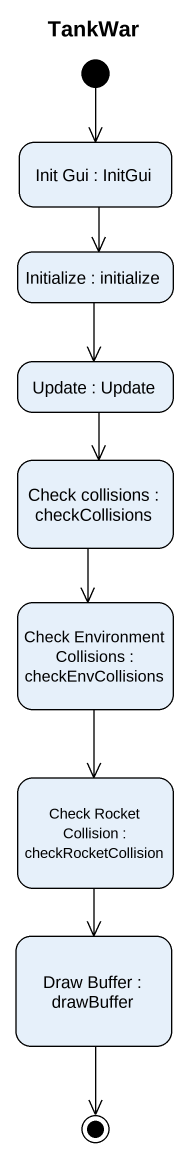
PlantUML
@startuml
title TankWar
hide empty description
state "Init Gui : InitGui" as Init_Gui
state "Initialize : initialize" as Initialize
state "Update : Update" as Update
state "Check collisions : checkCollisions" as Check_collisions
state "Check Environment Collisions : checkEnvCollisions" as Check_Environment_Collisions
state "Check Rocket Collision : checkRocketCollision" as Check_Rocket_Collision
state "Draw Buffer : drawBuffer" as Draw_Buffer
[*] --> Init_Gui
Init_Gui --> Initialize
Initialize --> Update
Update --> Check_collisions
Check_collisions --> Check_Environment_Collisions
Check_Environment_Collisions --> Check_Rocket_Collision
Check_Rocket_Collision --> Draw_Buffer
Draw_Buffer --> [*]
@enduml
